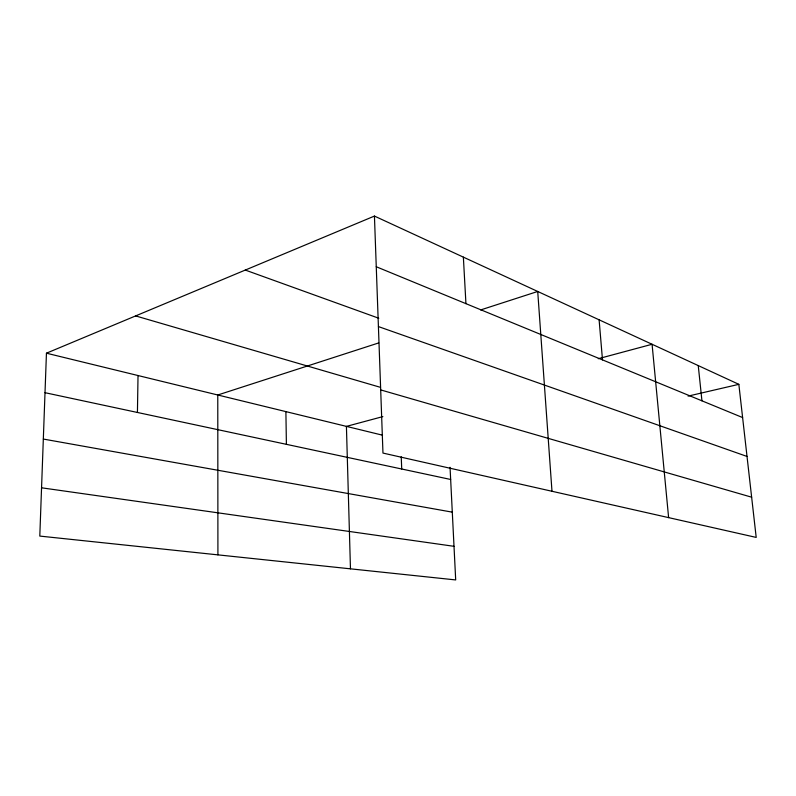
<?xml version="1.0" encoding="UTF-8"?>
<svg xmlns="http://www.w3.org/2000/svg" width="796" height="796" viewBox="0 0 796 796"><rect width="100%" height="100%" fill="white"/><g stroke="black" fill="none" stroke-linecap="round" stroke-linejoin="round"><path stroke-width="1.19" d="M137.429 412.467L138.026 375.543M374.438 216.074L382.966 453.073L756.2 537.419L738.847 384.339L374.438 216.074L46.447 353.195L39.8 536.086L455.69 579.926L450.048 467.302M378.727 342.917L217.776 394.995L217.915 554.862M480.665 309.933L537.718 291.465L551.986 491.271M382.856 416.597L346.419 426.387L350.469 568.832M598.284 358.717L652.073 344.27L668.62 517.629M688.092 396.11L738.847 384.339M41.551 487.799L454.009 546.315M43.322 439.054L452.297 512.156M45.014 392.697L450.655 479.471M46.447 353.195L382.508 435.183M380.697 389.911L751.643 497.192M135.628 315.913L380.508 387.353M378.418 326.579L747.026 456.446M245.277 270.063L378.777 318.241M376.259 266.74L742.618 417.562M698.251 365.593L701.943 400.826M599.109 319.813L602.492 359.882M463.362 257.128L465.939 303.664M401.234 456.745L401.721 469.003M285.893 411.612L286.401 444.337"/></g></svg>
